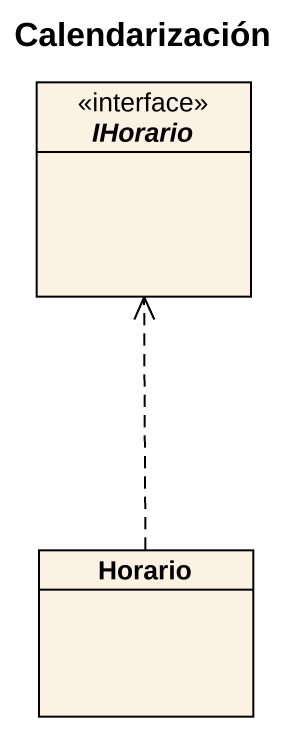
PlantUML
@startuml
title Calendarización
hide circle
hide empty members
interface IHorario
class Horario
Horario .up.> IHorario
@enduml
